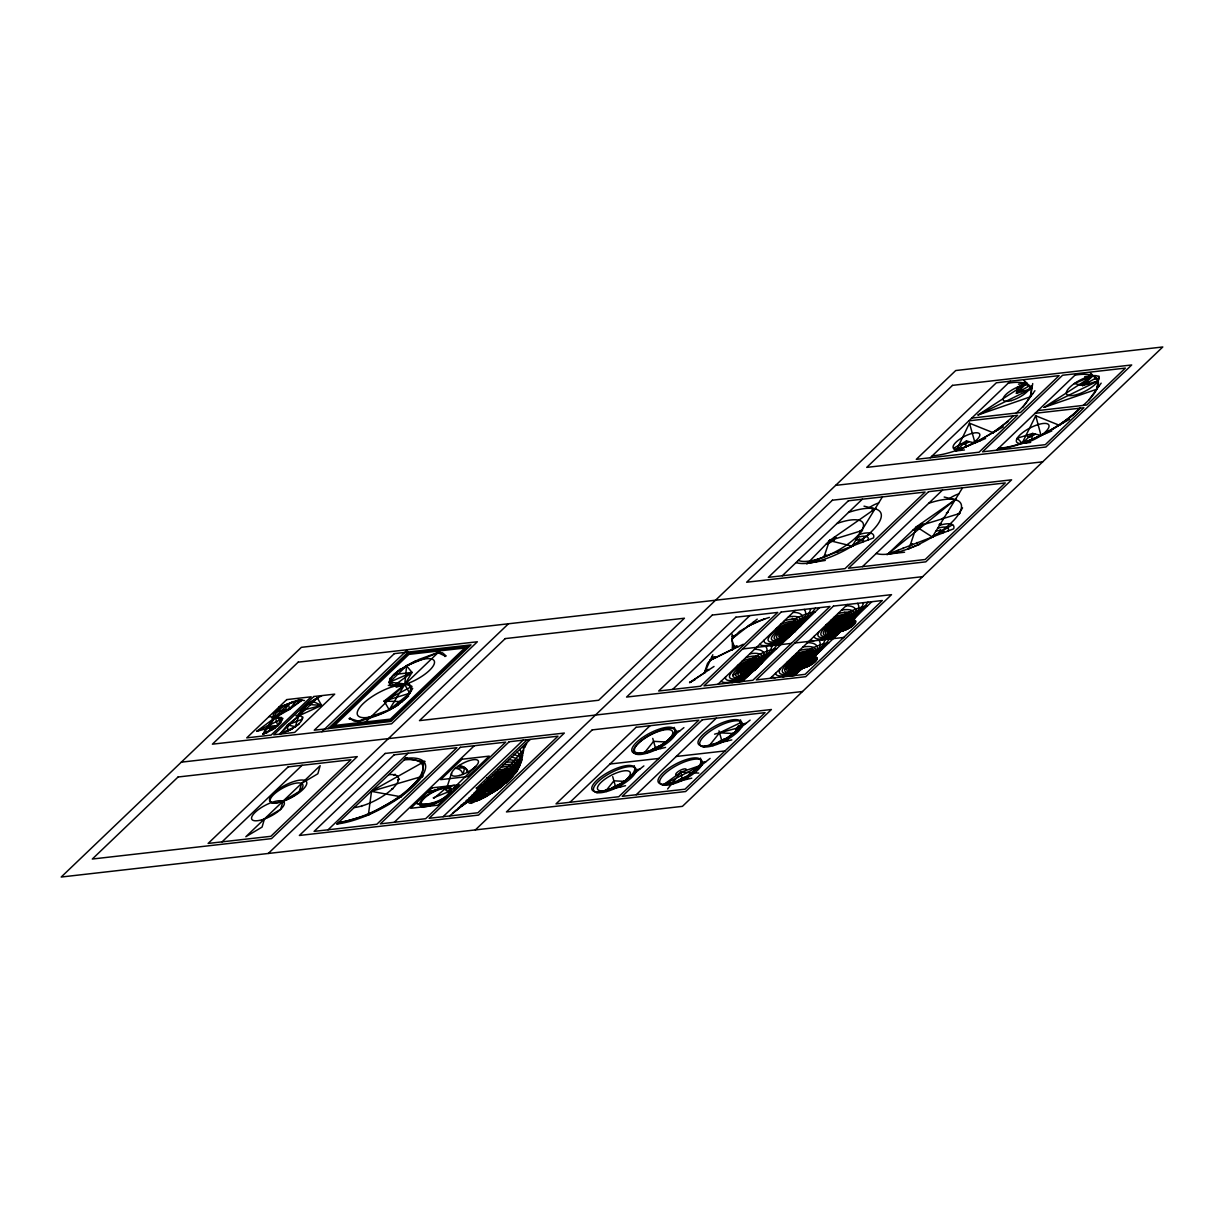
<?xml version="1.0" encoding="UTF-8"?>
<svg xmlns="http://www.w3.org/2000/svg" width="1224" height="1224" viewBox="0 0 1224 1224"><rect width="100%" height="100%" fill="white"/><g stroke="black" fill="none" stroke-linecap="round" stroke-linejoin="round"><path stroke-width="1.5" d="M753.999 669.115L756.095 668.319M792.601 632.196L794.728 631.079M389.844 678.326L389.446 682.227L408.403 684.323L411.922 686.404C405.266 706.906 379.593 715.413 360.346 720.921A28.336 9.455 -27.7 0 1 354.164 721.074L349.743 718.473L358.295 721.166L389.201 709.828L398.06 705.131M389.201 709.828L409.719 693.258L404.731 684.537L393.776 685.042L389.569 682.564C390.089 674.026 400.416 670.14 406.613 665.825L411.983 672.435L404.731 684.537L384.198 701.107L389.201 709.828L404.731 684.537L406.613 665.825L415.364 660.975M524.821 745.064L524.408 747.788L526.672 743.565M368.378 814.878L371.545 791.132L423.902 761.787L421.943 776.46L400.738 796.748L368.378 814.878L336.784 823.829M530.16 739.556L479.548 787.675L479.303 791.867L481.231 794.575L485.729 794.896L492.262 792.724L497.923 788.944L499.744 785.839L489.095 788.853L479.548 787.675L471.424 796.487L468.547 801.337L476.641 798.017L478.553 798.446L477.788 800.129L471.378 803.311L469.144 803.082L468.302 801.445L455.512 810.824L458.25 808.697M965.43 446.959L966.455 440.961L974.794 443.012L980.179 440.349M966.501 446.5L965.506 446.469M1018.552 386.707L1017.389 387.656M1018.46 384.168L1026.829 383.219L978.053 414.967L1030.47 396.79L1032.719 383.571M1031.664 439.416L1032.689 433.434L1041.027 435.484L1046.413 432.822M1032.75 438.972L1031.74 438.942M1044.072 407.378L1096.704 389.263L1098.953 376.043M748.614 674.087L761.649 663.041L763.317 654.687M787.078 637.413L800.251 626.122L801.919 617.768M813.792 657.334L813.929 657.288A13.403 4.468 -27.7 0 1 797.206 670.002A13.403 4.468 -27.7 0 1 794.927 662.475A13.403 4.468 -27.7 0 1 814.021 657.288L815.429 648.98M852.424 620.4L852.531 620.369A13.403 4.468 -27.7 0 1 835.808 633.099A13.403 4.468 -27.7 0 1 833.529 625.556A13.403 4.468 -27.7 0 1 852.623 620.384L854.031 612.077M521.807 759.829L522.541 755.636L518.67 762.062L511.617 768.871L488.82 783.054M448.81 791.683L449.575 791.76M463.146 774.241L464.63 767.708L465.656 768.351A48.623 16.233 -27.7 0 1 467.828 771.35L467.966 771.977M484 784.752C475.998 786.007 476.886 799.456 485.683 795.646C493.104 792.907 500.417 788.378 505.527 782.365C507.256 777.776 516.559 775.205 518.242 768.58C522.51 761.864 511.54 761.833 506.246 762.139M367.475 815.245L367.98 814.725M369.265 814.541L367.598 815.414M404.96 758.681L406.674 757.778M399.835 797.099L401.533 796.212M422.999 762.139L424.713 761.252M424.789 761.45L423.122 762.322M421.041 776.827L422.173 776.001M422.831 776.123L422.02 776.796M806.754 563.606L808.452 562.719M808.529 562.918L806.876 563.79M823.079 557.333L824.777 556.43M824.869 556.599L823.232 557.517M830.362 540.335L828.617 540.932L830.316 540.075M852.99 545.873L851.323 546.669L853.067 545.491M860.701 531.094L862.4 530.206M862.476 530.405L860.824 531.277M875.894 508.587L874.15 509.184L875.849 508.312M886.926 554.487L888.639 553.6M888.731 553.768L887.079 554.671M908.193 548.842L909.906 547.954M909.983 548.153L908.315 549.025M931.418 537.382L933.331 536.403M933.208 536.663L931.571 537.566M954.322 500.096L956.021 499.193M956.097 499.392L953.726 500.249L954.659 499.591M958.071 514.065L959.769 513.177M959.846 513.376L958.178 514.248M296.177 721.594L297.202 720.829M311.034 701.658L307.499 704.412L298.824 715.841L295.305 726.673L280.235 733.604L287.533 724.945L298.824 715.841A25.367 8.461 -27.7 0 1 317.414 698.062L321.836 695.706M302.925 717.096L302.236 719.253L287.533 724.945L287.808 730.973L292.322 728.892M446.148 789.878L451.595 773.063M823.981 556.966L829.505 540.595L875.038 508.847L864.006 506.155M826.108 556.14L826.46 555.099L824.333 555.926M837.904 551.993L838.195 551.121M903.067 548.643L903.373 547.771M944.178 497.036L955.21 499.729L916.424 526.779L909.095 548.474L919.76 544.374M912.201 544.757L912.553 543.716L910.426 544.527M916.776 543.364L917.067 542.507M746.9 674.042L761.649 663.041L765.306 654.09M785.808 637.123L800.251 626.122L804.076 616.927M800.787 668.365L813.945 657.089L817.586 648.139M839.419 631.446L852.547 620.17L856.188 611.22M733.467 635.853L731.86 640.259L734.262 646.272L733.314 648.797L710.257 660.256L707.579 663.286L704.397 672.848L690.122 682.303L714.036 666.453M484.903 785.318L479.548 787.675L477.544 793.504L490.426 788.103L494.267 787.981L495.016 789.786L492.094 792.907L486.8 795.814L481.873 797.038L478.523 796.365L481.598 797.268L477.284 800.986L470.75 801.827L470.399 799.593L476.381 796.38L482.424 794.529L484.505 795.707L479.762 799.762L473.382 801.139L471.959 798.782L474.805 793.489L508.22 778.433L516.1 772.115L518.242 766.897L505.099 776.995L476.962 790.367L483.006 785.731M712.827 654.764L704.397 672.848L707.258 669.65M288.359 703.632L285.268 710.042L256.673 731.34L277.664 725.694L280.786 722.925M955.944 451.136L969.485 423.183L993.199 432.73M1030.47 396.79L1031.817 394.021M1022.071 443.317L1035.886 415.395M1096.459 389.217L1098.05 386.478M262.992 734.186C269.372 721.808 280.832 709.553 292.658 701.658M794.728 631.37C791.836 629.855 791.255 634.69 794.667 631.446M482.531 786.298L479.548 787.675L476.366 794.835L485.974 790.367L497.449 788.088L507.21 781.922L509.169 779.183L508.939 777.24L516.788 770.906L520.078 764.587L517.584 761.037L508.909 759.599M746.013 673.827L761.649 663.041L767.402 653.371M784.615 636.908L800.251 626.122L806.172 616.207M799.241 668.044L813.945 657.089L819.697 647.419M837.874 631.11L852.547 620.17L858.299 610.516M412.718 688.393L409.719 693.258L384.198 701.107L401.824 701.612L408.663 696.089M859.554 531.354L862.308 529.564M825.313 560.424L807.641 563.239L829.505 540.595L852.134 546.134L882.213 497.173M941.73 519.007L944.484 517.201M904.567 552.223L887.828 554.12L916.424 526.779L932.321 537.015L962.385 488.039M962.554 507.868L958.958 513.697L916.424 526.779M361.371 806.494L362.029 805.499M482.332 786.451C473.504 789.709 473.841 801.766 484.582 797.038C487.03 793.443 506.353 785.976 492.262 786.527M964.099 444.45L964.772 443.455M1018.123 390.67L1018.796 389.676M1030.333 436.922L1031.006 435.928M826.934 544.144L827.623 543.15M827.271 544.053L827.959 543.043M617.661 785.487L618.349 784.492M657.686 747.206L658.374 746.212M723.919 739.678L724.608 738.684M263.466 733.926L277.664 725.694L282.928 718.381L269.02 716.56M294.219 702.27L294.678 702.561M271.697 718.014L275.415 717.386L289.767 709.277L295.887 700.908L299.987 699.807M913.823 530.329L914.558 529.319M1022.729 407.378L1034.938 390.701M1088.809 400.08L1101.172 383.158M267.52 732.442L263.16 733.941L275.415 717.386A16.555 5.523 -27.7 0 1 283.402 706.6A16.555 5.523 -27.7 0 1 301.915 700.235L304.516 700.572M279.653 733.773L280.709 733.222M280.801 733.467L279.806 733.987M298.243 715.994L299.283 715.443M306.918 704.565L307.958 704.014M299.406 715.673L298.427 716.224M308.065 704.274L307.04 704.794M294.724 726.842L295.764 726.291M295.81 726.597L294.908 727.056M316.832 698.216L317.873 697.68M317.965 697.925L316.97 698.445M349.161 718.641L350.217 718.09M350.309 718.335L349.314 718.855M357.714 721.318L358.77 720.783M358.862 721.028L357.898 721.548M393.96 674.577L395.015 674.042M388.865 682.395L389.921 681.844M395.061 674.347L394.174 674.807M390.028 682.074L389.018 682.61M406.031 665.978L407.072 665.443M407.118 665.734L406.215 666.208M392.797 686.282L393.837 685.731M393.929 685.991L392.904 686.511M404.149 684.706L405.19 684.155M405.312 684.384L404.303 684.92M388.62 709.997L389.66 709.446M389.706 709.752L388.758 710.226M410.208 687.169L411.249 686.633M411.371 686.848L410.331 687.398M437.488 652.82L438.529 652.27M401.243 701.78L402.283 701.23M438.651 652.499L437.657 653.05M402.344 701.536L401.426 701.995M409.137 693.427L410.193 692.876M410.285 693.121L409.29 693.656M444.756 656.309L445.796 655.773M445.918 655.988L444.924 656.538M689.54 682.472L690.596 681.921M690.703 682.151L689.724 682.686M709.675 660.424L710.731 659.874M710.823 660.134L709.798 660.654M703.815 673.016L704.856 672.466M704.947 672.71L703.984 673.231M731.677 638.744L732.717 638.194M732.809 638.454L731.784 638.974M748.155 625.908L749.21 625.357M749.302 625.617L748.384 626.122M731.921 649.638L732.977 649.102M733.069 649.347L732.105 649.868M763.638 619.252L764.694 618.701M764.786 618.946L763.868 619.466M303.001 708.099L301.043 710.654L321.621 705.407L317.414 698.062L307.499 704.412L321.621 705.407L298.824 715.841L295.887 715.749M303.98 709.92L303.552 709.614M745.049 673.46L761.649 663.041L769.59 652.545M783.391 636.511L800.251 626.122L808.192 615.626M798.308 667.876L813.945 657.089L821.717 646.853M836.91 630.957L852.547 620.17L860.487 609.674M482.042 786.818C478.278 788.455 470.934 796.243 474.943 800.006C481.017 801.582 486.571 794.911 488.667 792.846C512.106 785.808 504.41 775.741 484.918 785.823M601.106 791.959L601.933 790.918M606.324 790.291L613.897 780.82L624.317 781.371M607.288 790.061L607.793 789.434L606.829 789.664M609.766 789.893L610.592 788.853M644.757 752.393L653.585 741.331L665.749 741.989M645.721 752.163L646.211 751.536L645.247 751.766M649.791 751.613L650.938 750.496M667.6 788.975L681.034 772.145L701.735 765.015L700.511 758.13M673.521 782.534L674.026 781.907L673.062 782.136M709.66 745.171L719.544 732.809L741.01 722.481M710.624 744.942L711.113 744.33L710.149 744.559M744.177 673.185L761.649 663.041L771.319 652.361M782.809 636.251L800.251 626.122L809.921 615.458M797.038 667.508L813.945 657.089L823.614 646.425M835.931 630.589L852.547 620.17L862.216 609.506M755.04 668.641L755.851 668.227M793.642 631.737L794.452 631.309M277.312 711.618L280.005 708.681M282.53 710.517L281.291 711.175M808.529 563.101L809.156 562.459L808.268 562.596M809.416 562.963L810.671 561.663L808.896 561.954M416.252 803.418C427.681 807.075 450.157 800.527 450.906 788.164M454.165 787.675L475.662 766.453M284.167 732.748L280.235 733.604L317.414 698.062M321.866 731.738L407.638 649.699M328.2 728.601L408.265 652.04M400.263 668.962L394.541 674.424L411.983 672.435L393.363 686.129L388.283 685.348M222.049 841.867L302.114 765.291M406.613 665.825L438.07 652.667L445.368 656.171L445.077 654.993L442.461 652.805L437.121 652.805L418.868 659.461L406.613 665.825L389.446 682.227L411.983 672.435M364.216 723.277L441.42 649.454M268.27 853.465L508.465 623.781M328.032 829.811L408.097 753.234M338.038 823.415L337.09 823.829L405.863 758.314L423.382 761.711M394.266 822.268L474.331 745.707M443.073 816.714L523.138 740.153M476.763 787.981L527.07 739.877M475.34 829.918L955.73 370.535L1162.8 346.973L682.426 806.356L61.2 877.027L301.395 647.328L922.605 576.672M782.274 575.77L862.323 499.208M672.634 689.418L749.838 615.596M569.971 802.286L650.036 725.725M930.255 457.745L1010.32 381.184M858.422 540.121L859.569 539.034M964.42 449.958L956.066 450.906L966.455 440.961L953.527 448.305L956.357 450.906M717.952 684.262L795.156 610.439M742.356 681.493L819.56 607.67M862.446 566.651L942.511 490.09M636.205 794.759L716.269 718.182M996.489 450.218L1076.554 373.657M770.233 678.326L847.436 604.488M1022.468 443.119L1032.689 433.434L1017.236 438.192L1022.3 443.363L1030.669 442.415M794.636 675.541L871.84 601.718M755.927 668.503L753.005 669.467L756.294 667.845M449.897 815.735L457.96 808.942M939.129 530.956L940.644 529.839M452.865 813.195L455.389 810.885M433.801 798.369L445.827 788.225M287.854 703.892L301.915 700.235L289.767 709.277L275.293 711.741A13.449 4.483 -27.7 0 0 275.415 717.386A25.536 8.522 -27.7 0 1 277.664 725.694L266.939 726.276L270.963 730.376L275.308 727.913M457.455 809.294L459.214 807.84M457.883 808.942C464.6 802.225 475.922 797.696 480.68 793.932C485.806 791.683 488.284 794.284 481.935 792.142C479.288 790.153 487.366 787.965 490.166 788.026C512.244 785.257 526.932 762.889 492.889 774.899M955.21 499.729L887.828 554.12L953.664 528.814A24.082 8.033 -27.7 0 0 939.496 525.341M371.775 791.178L421.943 776.46M421.637 776.46L422.754 775.924M422.494 776.506L421.194 777.011M450.478 788.394L442.935 787.935L427.712 792.464M416.665 803.189C425.202 806.616 440.869 801.49 448.795 794.498L450.6 788.164L441.053 788.302L428.232 792.096M465.242 767.907L455.665 768.029M519.863 749.409L522.526 755.606L523.031 750.067L511.617 763.883L492.905 778.739M517.125 752.072L521.745 756.753L520.368 761.665A30.355 10.129 -27.7 0 1 510.209 771.487L485.5 785.043M514.34 754.519L519.175 756.723L521.256 759.278L521.026 762.644L518.364 766.836L513.912 764.403L503.263 764.694M511.877 757.044C539.386 764.357 491.666 785.777 482.883 786.695M501.228 767.203C539.723 761.389 496.087 786.145 483.449 786.711M498.092 770.049L511.617 768.045L515.105 768.932L516.176 771.028L513.009 776.001L505.206 781.509L486.601 788.363L479.548 787.675L474.713 793.611L471.469 795.539M480.665 787.843C498.229 793.596 537.933 760.716 495.414 772.604M484.582 782.564L501.289 776.903L508.893 777.194L496.485 783.299L481.858 787.109M481.598 787.384C492.691 783.314 503.86 788.761 510.791 777.699C507.44 769.942 493.257 778.908 487.382 780.269M490.227 777.454C497.908 773.293 523.704 769.07 506.17 782.748C500.922 786.451 494.771 789.143 488.315 789.602C485.53 790.092 476.366 787.644 481.659 786.956M474.04 793.03C476.978 791.087 506.858 774.991 499.928 787.598C495.077 791.561 488.345 795.325 481.95 793.504C479.915 788.929 472.479 796.472 468.761 798.109M466.069 800.664L477.498 793.534L477.528 795.263L458.204 808.085M460.561 805.53L479.349 793.81L486.203 791.347L489.937 791.699L483.526 791.76L479.793 788.118L485.194 791.209L493.15 790.321L503.385 785.196L507.501 779.611L505.267 778.127L500.096 778.571L482.225 785.12M463.774 803.036C466.711 802.164 475.065 791.775 475.922 798.645C481.904 800.19 488.315 795.829 492.339 791.714C492.675 786.711 481.935 792.754 479.686 787.766C480.007 793.55 480.42 788.684 479.777 787.721M1016.67 393.21L1029.369 385.82M974.488 443.012L1003.313 426.809M1035.412 415.64L1059.127 425.202L1064.008 422.02M1082.383 385.621L1095.602 378.277M793.443 622.496L800.251 626.122L799.869 618.992M754.841 659.415L761.649 663.041L761.267 655.896M784.89 636.924L784.462 637.153A10.037 3.351 -27.7 0 1 781.799 632.12A10.037 3.351 -27.7 0 1 796.457 627.728A10.037 3.351 -27.7 0 1 784.446 637.291L784.462 637.153M746.288 673.843L745.86 674.072A10.037 3.351 -27.7 0 1 743.197 669.038A10.037 3.351 -27.7 0 1 757.855 664.647A10.037 3.351 -27.7 0 1 745.844 674.21L745.86 674.072M845.815 616.498L852.853 620.17M797.069 662.505L814.251 657.089M796.503 663.638L813.945 657.089L813.256 649.959M840.796 631.11L840.857 631.079A10.511 3.504 -27.7 0 0 854.031 621.195A10.511 3.504 -27.7 0 0 839.021 625.311A10.511 3.504 -27.7 0 0 840.903 631.171L841.286 630.865M703.203 746.839L731.83 739.877M802.286 667.967L802.256 667.983A10.511 3.504 -27.7 0 0 815.429 658.114A10.511 3.504 -27.7 0 0 800.419 662.215A10.511 3.504 -27.7 0 0 802.301 668.09L802.684 667.769M665.06 741.943L666.59 741.331M683.91 727.637L655.972 749.715L652.744 738.378M623.643 781.34L625.158 780.713M643.885 765.918L615.947 787.996L612.704 776.659M732.472 733.497L733.987 732.87M750.144 720.11L722.206 742.172L718.978 730.835M691.269 772.696L692.799 772.069M710.119 758.39L682.181 780.453L681.034 772.145L698.797 773.094M757.243 619.13L732.258 638.591L739.556 631.385L754.045 622.894M461.295 806.019L462.244 805.3M851.583 546.103L852.944 545.613M992.802 432.944L1008.163 421.301M1059.127 425.202L1074.397 413.758M462.825 804.581L463.957 803.74M736.97 646.196L732.503 649.485L732.151 634.154M464.493 803.602L470.383 799.654L476.794 790.444M714.77 656.982L710.257 660.256L743.289 644.252M1020.219 390.425L1021.734 389.339M961.161 444.786L962.676 443.7M1086.453 382.898L1087.968 381.812M393.562 775.327L395.092 774.241M754.106 669.237L755.713 668.671M691.789 778.158L662.949 785.058L681.034 772.145M299.146 723.965L295.305 726.673L287.533 724.945M873.936 508.572L872.069 509.873L873.171 510.148M874.487 508.71L874.104 509.505M851.032 545.873L854 544.833M852.134 546.134L870.754 533.159M993.062 432.822L997.774 429.548M1097.607 378.889L1098.142 380.878L1044.149 407.317L1093.063 375.692L1084.709 376.64M301.915 700.235L275.415 717.386L277.664 725.694M316.282 698.476L312.181 701.107L321.621 705.407M312.824 701.398L313.267 700.709M931.923 536.862L933.132 536.495M932.321 537.015L952.563 524.698M834.661 628.723L852.684 620.293L851.858 613.04M504.869 776.154L485.041 785.533M490.258 781.601C500.035 775.802 509.857 769.621 517.492 761.068C522.801 754.871 525.632 748.201 522.403 747.344M835.258 630.238L852.547 620.17L849.686 614.111M796.61 666.988L813.945 657.089L811.084 651.015M270.167 729.565L271.269 729.32M1029.659 386.111L1028.328 386.401M953.817 448.611L954.567 447.724M1095.893 378.583L1094.562 378.874M1069.546 419.281L1041.027 435.484L1035.718 415.64M690.122 682.303L695.416 679.442M400.891 797.038L399.988 797.283M384.198 701.107L410.79 687.016L409.122 684.109M861.88 540.962L863.654 540.029M782.442 635.363L800.251 626.122L797.405 620.048M743.84 672.267L761.649 663.041L758.803 656.967M834.737 629.411L852.547 620.17L844.575 612.321M796.136 666.33L813.945 657.089L808.972 652.178M662.949 785.058L701.735 765.015M735.532 729.978L737.276 728.938M405.848 758.513L405.083 758.849M276.44 721.211L275.63 721.976M256.673 731.34L281.734 718.962L281.291 717.325M978.053 414.967L1032.062 388.498L1031.373 386.417M833.988 538.392L835.747 537.367M834.034 538.514L835.824 537.627M920.892 524.499L922.682 523.612M920.922 524.637L922.728 523.75M942.189 532.149L943.979 531.262M740.933 722.068L739.923 723.002M793.795 632.089L792.708 632.334M806.922 653.585L813.945 657.089L795.921 665.535M782.228 634.567L800.251 626.122L792.295 618.273M743.626 671.471L761.649 663.041L756.677 658.13M287.747 729.779L288.665 729.718M479.471 787.889L479.992 787.629M1020.954 391.175L1022.759 390.38M1087.187 383.647L1088.993 382.852M764.22 619.084L748.736 625.755A34.456 11.506 -27.7 0 1 764.22 619.099L769.391 617.416M487.091 784.263L499.407 780.04L505.481 780.591L493.884 785.364L481.032 787.537M397.647 779.948L399.452 779.168M956.066 450.906L985.58 438.467M1022.3 443.363L1051.814 430.94M1016.333 393.394L1031.893 388.406L1023.922 380.236M371.438 791.362L400.738 796.748M782.274 633.634L800.251 626.122L791.27 623.72M834.569 627.698L852.547 620.17L843.566 617.783M732.901 675.067L761.649 663.041L752.668 660.639M785.181 669.115L813.945 657.089L804.964 654.687M433.204 797.88L449.698 791.331M1082.858 385.376L1074.335 383.571L1093.063 375.692L1082.674 385.621L1098.142 380.878L1090.156 372.708M807.641 563.239L873.492 537.933A24.082 8.033 -27.7 0 0 859.309 534.46M782.595 632.609L800.251 626.122L789.449 625.051M834.89 626.657L852.547 620.17L841.745 619.099M743.993 669.528L761.649 663.041L750.847 661.954M974.977 442.767L969.485 423.183M278.858 707.151L288.175 703.877L289.767 709.277M396.193 687.215L404.731 684.537L398.856 684.369M783.161 631.477L800.251 626.122L787.797 626.382M835.334 625.617A12.194 4.07 -27.7 0 1 852.883 620.675A12.745 4.253 -27.7 0 1 836.864 632.655A12.745 4.253 -27.7 0 1 834.493 625.586A12.745 4.253 -27.7 0 1 852.73 620.553A12.194 4.07 -27.7 0 1 837.828 632.273A12.194 4.07 -27.7 0 1 835.334 625.617L852.547 620.17L840.077 620.43M744.559 668.396L761.649 663.041L749.195 663.286M829.505 540.595L861.604 530.726M856.02 538.698L857.718 538.178M946.427 512.917L948.248 512.198M939.405 524.362L941.103 523.826M939.282 524.545L940.981 524.025M481.766 787.017L481.063 787.369M960.243 449.698L961.911 449.223M1026.477 442.17L1028.16 441.68M816.76 560.745L818.565 560.072M714.571 734.171L741.928 726.827L740.535 719.85M896.871 551.718L898.508 551.29M783.972 630.284L800.251 626.122L786.313 627.713M836.267 624.332L852.547 620.17L838.608 621.761M745.37 667.187L761.649 663.041L747.711 664.617M797.666 661.251L813.945 657.089L803.143 656.003M636.74 754.305L665.581 747.405M596.715 792.586L625.556 785.701M492.017 786.542L481.445 787.659M785.028 629.014L800.251 626.122M837.323 623.062L852.547 620.17M746.426 665.933L761.649 663.041M798.721 659.981L813.945 657.089L801.475 657.349M397.264 685.838L404.731 684.537M971.718 418.103L1020.51 412.549L1059.112 375.63L996.367 382.775L916.302 459.337L979.062 452.207L1017.664 415.288L968.857 420.842M1037.952 410.576L1086.759 405.022L1125.361 368.103L1062.6 375.248L982.535 451.809L1045.296 444.664L1083.898 407.745L1035.091 413.299M835.625 485.377L1042.71 461.831M832.993 540.197L834.386 540.044M742.601 648.934L791.408 643.396M794.896 642.998L843.703 637.444M800.006 658.68L813.945 657.089M181.29 762.169L802.516 691.514M526.366 739.954L527.774 739.801M486.739 777.852L488.131 777.699M391.772 788.822L393.164 788.669M609.996 764.006L658.803 758.452M676.229 756.463L725.036 750.924M476.059 788.057L477.467 787.904M919.775 526.519L921.06 526.458M919.515 526.733L920.815 526.672M719.544 732.809L733.145 733.528M670.216 737.98L671.349 738.041M669.926 738.21L671.073 738.271M660.424 745.707L661.572 745.768M660.149 745.936L661.297 745.982M620.4 783.987L621.547 784.049M458.312 766.025L464.554 767.662L463.682 767.249M738.271 726.138L739.311 726.276M737.98 726.352L739.021 726.49M718.656 741.637L719.666 741.79M652.407 749.164L653.432 749.317M612.383 787.445L613.392 787.598M1089.62 375.064L1090.599 375.248M1023.386 382.607L1024.366 382.775M297.233 714.816L298.824 715.841A16.555 5.523 -27.7 0 1 299.038 723.644A16.555 5.523 -27.7 0 1 280.235 733.604M274.222 716.132L275.415 717.386A16.555 5.523 -27.7 0 1 280.449 722.726A16.555 5.523 -27.7 0 1 263.16 733.941M674.302 727.377L675.526 734.262M634.277 765.673L635.501 772.543M298.778 713.99L298.824 715.841M459.107 765.49A53.03 17.702 -27.7 0 1 467.14 772.405M455.42 768.244A47.996 16.019 -27.7 0 1 462.626 774.44M405.863 758.314A60.19 20.089 -27.7 0 1 413.375 786.374A60.19 20.089 -27.7 0 1 337.243 823.936M404.18 759.92A57.253 19.11 -27.7 0 1 411.341 786.604A57.253 19.11 -27.7 0 1 338.91 822.329M388.712 774.716A30.095 10.052 -27.7 0 1 397.433 782.656L396.744 783.788A30.095 10.052 -27.7 0 1 386.141 793.932L384.305 795.202A30.095 10.052 -27.7 0 1 354.394 807.534M752.99 622.45A6.013 2.004 -27.7 0 1 754.152 623.429M732.197 636.373A6.013 2.004 -27.7 0 1 736.496 635.271M732.457 647.267A6.013 2.004 -27.7 0 1 737.904 646.869M711.542 657.518A6.013 2.004 -27.7 0 1 715.658 657.655M705.667 670.094A6.013 2.004 -27.7 0 1 709.216 669.65M848.507 512.428A50.153 16.738 -27.7 0 1 871.106 531.935A50.153 16.738 -27.7 0 1 796.09 562.55M857.519 537.382A18.054 6.028 -27.7 0 1 868.153 539.983M869.514 507.501A12.041 4.024 -27.7 0 1 878.618 503.003M928.679 503.309A50.153 16.738 -27.7 0 1 951.278 522.816A50.153 16.738 -27.7 0 1 876.277 553.432M937.691 528.263A18.054 6.028 -27.7 0 1 948.325 530.864M949.702 498.382A12.041 4.024 -27.7 0 1 958.805 493.884M898.508 550.02A12.041 4.024 -27.7 0 1 896.197 553.172M935.901 531.17A12.041 4.024 -27.7 0 1 942.985 532.914M921.075 523.535A6.013 2.004 -27.7 0 1 919.943 526.886A6.013 2.004 -27.7 0 1 912.997 530.068M738.286 672.802A26.087 8.706 -27.7 0 1 752.515 658.252A26.087 8.706 -27.7 0 1 776.521 648.812M793.779 619.742A26.087 8.706 -27.7 0 1 815.123 611.908M846.075 613.79A26.087 8.706 -27.7 0 1 867.418 605.957M790.582 666.866A26.087 8.706 -27.7 0 1 804.795 652.3A26.087 8.706 -27.7 0 1 828.816 642.875M815.444 608.129A165.852 55.355 -27.7 0 1 779.764 644.711M810.778 608.665A82.62 27.586 -27.7 0 1 778.51 644.849M804.245 609.399A54.743 18.268 -27.7 0 1 777.163 645.002M793.121 612.383A40.698 13.586 -27.7 0 1 775.603 645.186M788.409 616.881A32.191 10.741 -27.7 0 1 800.022 624.745A32.191 10.741 -27.7 0 1 773.629 645.415M784.385 620.736A26.454 8.828 -27.7 0 1 798.905 626.244A26.454 8.828 -27.7 0 1 770.554 645.767M780.529 624.424A22.292 7.436 -27.7 0 1 799.058 623.949A22.292 7.436 -27.7 0 1 782.151 640.121A22.292 7.436 -27.7 0 1 759.737 644.298M776.092 628.662A19.11 6.38 -27.7 0 1 798.186 624.255A19.11 6.38 -27.7 0 1 781.754 639.968A19.11 6.38 -27.7 0 1 764.174 640.076M867.954 602.162A166.143 55.462 -27.7 0 1 832.259 638.744M863.578 602.652A83.232 27.785 -27.7 0 1 831.249 638.851M857.58 603.34A55.661 18.574 -27.7 0 1 830.147 638.989M846.105 605.773A41.922 14 -27.7 0 1 828.923 639.127M841.576 610.103A33.721 11.261 -27.7 0 1 853.816 617.998A33.721 11.261 -27.7 0 1 827.455 639.295M837.782 613.729A28.29 9.44 -27.7 0 1 853.097 619.13A28.29 9.44 -27.7 0 1 825.466 639.509M834.294 617.08A24.449 8.155 -27.7 0 1 852.332 620.568A24.449 8.155 -27.7 0 1 821.549 639.953M813.96 640.825A24.449 8.155 -27.7 0 1 810.563 639.769M830.683 620.522A21.588 7.206 -27.7 0 1 852.822 617.508A21.588 7.206 -27.7 0 1 835.135 634.43A21.588 7.206 -27.7 0 1 814.159 636.312M825.71 625.28A19.385 6.472 -27.7 0 1 852.134 617.477A19.385 6.472 -27.7 0 1 834.202 634.629A19.385 6.472 -27.7 0 1 819.147 631.553M787.109 662.199A19.385 6.472 -27.7 0 1 813.532 654.396A19.385 6.472 -27.7 0 1 795.6 671.548A19.385 6.472 -27.7 0 1 780.545 668.472M792.081 657.426A21.588 7.206 -27.7 0 1 814.22 654.427A21.588 7.206 -27.7 0 1 796.533 671.333A21.588 7.206 -27.7 0 1 775.557 673.231M795.692 653.983A24.449 8.155 -27.7 0 1 813.731 657.487A24.449 8.155 -27.7 0 1 782.947 676.872M775.358 677.744A24.449 8.155 -27.7 0 1 771.962 676.673M799.18 650.648A28.29 9.44 -27.7 0 1 814.495 656.049A28.29 9.44 -27.7 0 1 786.864 676.428M802.975 647.022A33.721 11.261 -27.7 0 1 815.215 654.917A33.721 11.261 -27.7 0 1 788.853 676.199M807.503 642.677A41.922 14 -27.7 0 1 790.321 676.031M818.978 640.259A55.661 18.574 -27.7 0 1 791.546 675.893M824.976 639.571A83.232 27.785 -27.7 0 1 792.647 675.77M829.352 639.066A166.143 55.462 -27.7 0 1 793.657 675.663M737.491 665.581A19.11 6.38 -27.7 0 1 759.584 661.159A19.11 6.38 -27.7 0 1 743.152 676.872A19.11 6.38 -27.7 0 1 725.572 676.979M741.928 661.342A22.292 7.436 -27.7 0 1 760.456 660.868A22.292 7.436 -27.7 0 1 743.549 677.04A22.292 7.436 -27.7 0 1 721.135 681.217M745.783 657.655A26.454 8.828 -27.7 0 1 760.303 663.163A26.454 8.828 -27.7 0 1 731.952 682.671M749.807 653.8A32.191 10.741 -27.7 0 1 761.42 661.664A32.191 10.741 -27.7 0 1 735.027 682.319M754.519 649.301A40.698 13.586 -27.7 0 1 737.001 682.105M765.643 646.318A54.743 18.268 -27.7 0 1 738.562 681.921M772.176 645.583A82.62 27.586 -27.7 0 1 739.908 681.768M776.842 645.048A165.852 55.355 -27.7 0 1 741.163 681.63M635.134 770.477A6.013 2.004 -27.7 0 1 639.693 769.238M611.128 789.143A6.013 2.004 -27.7 0 1 618.426 784.89A6.013 2.004 -27.7 0 1 620.752 786.848M651.168 750.863A6.013 2.004 -27.7 0 1 658.451 746.594A6.013 2.004 -27.7 0 1 660.776 748.568M675.158 732.197A6.013 2.004 -27.7 0 1 679.718 730.957M676.459 775.419A6.013 2.004 -27.7 0 1 680.207 770.324A6.013 2.004 -27.7 0 1 686.266 770.34M701.367 762.95A6.013 2.004 -27.7 0 1 705.927 761.695M677.377 781.601A6.013 2.004 -27.7 0 1 684.66 777.347A6.013 2.004 -27.7 0 1 686.985 779.306M717.402 743.32A6.013 2.004 -27.7 0 1 724.684 739.067A6.013 2.004 -27.7 0 1 727.01 741.025M737.582 730.039A6.013 2.004 -27.7 0 1 738.347 726.551A6.013 2.004 -27.7 0 1 745.952 723.415M855.729 540.304A12.041 4.024 -27.7 0 1 862.813 542.033M818.321 559.139A12.041 4.024 -27.7 0 1 816.485 561.831M836.879 523.535A37.837 12.638 -27.7 0 1 855.806 537.611A37.837 12.638 -27.7 0 1 798.385 560.362M834.156 537.351A6.013 2.004 -27.7 0 1 833.177 540.58A6.013 2.004 -27.7 0 1 826.384 543.838M1080.256 408.158A60.19 20.089 -27.7 0 1 998.034 448.734M1046.245 432.516A6.013 2.004 -27.7 0 1 1046.428 433.204M1027.686 441.099A6.013 2.004 -27.7 0 1 1026.477 442.889M1035.443 434.107A6.013 2.004 -27.7 0 1 1029.246 436.723A6.013 2.004 -27.7 0 1 1027.579 435.01M1063.518 421.897A6.013 2.004 -27.7 0 1 1064.329 422.234M1079.92 384.948A6.013 2.004 -27.7 0 1 1086.116 382.347A6.013 2.004 -27.7 0 1 1087.784 384.045M1074.993 375.141A60.19 20.089 -27.7 0 1 1083.118 405.435M961.452 448.627A6.013 2.004 -27.7 0 1 960.243 450.432M997.285 429.44A6.013 2.004 -27.7 0 1 998.096 429.762M980.011 440.059A6.013 2.004 -27.7 0 1 980.194 440.747M1013.38 415.778A59.272 19.783 -27.7 0 1 932.321 455.772M969.209 441.65A6.013 2.004 -27.7 0 1 961.238 443.929M1097.117 386.845A6.013 2.004 -27.7 0 1 1098.938 386.218M1096.673 379.379A6.013 2.004 -27.7 0 1 1098.54 378.461M1088.886 376.166A6.013 2.004 -27.7 0 1 1091.609 374.192M1022.652 383.693A6.013 2.004 -27.7 0 1 1025.375 381.735M1030.44 386.906A6.013 2.004 -27.7 0 1 1032.306 385.988M1030.883 394.373A6.013 2.004 -27.7 0 1 1032.704 393.746M1016.853 390.747A6.013 2.004 -27.7 0 1 1021.55 391.588M1008.239 383.173A59.272 19.783 -27.7 0 1 1016.241 413.039M1079.629 408.235A59.272 19.783 -27.7 0 1 998.554 448.229M521.975 759.844A27.953 9.333 -27.7 0 1 504.931 776.215M275.293 711.741A13.449 4.483 -27.7 0 1 288.175 703.877M1017.465 387.167L1016.44 393.149L1026.829 383.219L1017.465 387.167M264.415 818.978L262.089 827.072L245.825 836.742L320.168 765.658L317.858 773.752L301.594 783.421L299.268 791.515L283.004 801.2L280.678 809.294L264.415 818.978M178.077 776.995L92.305 859.034L271.483 838.639L357.27 756.616L178.077 776.995M298.182 662.153L212.395 744.177L391.573 723.797L477.36 641.774L298.182 662.153M286.768 699.592L246.728 737.873L271.131 735.088L311.171 696.808L286.768 699.592M313.803 696.517L273.778 734.798L294.693 732.411L334.718 694.13L313.803 696.517M394.327 653.631L314.262 730.192L390.961 721.456L471.011 644.895L394.327 653.631M288.175 766.882L208.111 843.443L270.856 836.313L350.921 759.752L288.175 766.882M408.587 653.203L331.383 727.041L390.64 720.293L467.843 646.471L408.587 653.203M408.892 654.381L334.55 725.465L390.334 719.131L464.676 648.032L408.892 654.381M385.162 753.448L299.375 835.472L478.553 815.092L564.341 733.054L385.162 753.448M505.252 638.591L419.465 720.63L598.658 700.25L684.43 618.212L505.252 638.591M394.143 754.826L314.094 831.387L376.839 824.257L456.904 747.696L394.143 754.826M460.392 747.298L380.327 823.859L425.646 818.703L505.711 742.142L460.392 747.298M432.103 787.858L410.728 808.284L437.917 805.193L459.291 784.768L432.103 787.858M462.045 759.217L440.686 779.642L467.874 776.552L489.233 756.126L462.045 759.217M509.184 741.744L429.134 818.305L477.926 812.751L557.991 736.19L509.184 741.744M592.232 729.887L506.445 811.925L685.639 791.53L771.411 709.507L592.232 729.887M712.322 615.045L626.55 697.068L805.729 676.688L891.516 594.665L712.322 615.045M832.427 500.203L746.64 582.226L925.818 561.847L1011.605 479.823L832.427 500.203M952.517 385.361L866.73 467.384L1045.923 447.005L1131.695 364.966L952.517 385.361M848.385 500.784L768.32 577.361L845.019 568.625L925.084 492.063L848.385 500.784M735.884 617.187L658.68 691.009L700.526 686.251L777.73 612.428L735.884 617.187M636.082 727.301L556.017 803.877L618.778 796.732L698.827 720.171L636.082 727.301M781.203 612.031L703.999 685.853L752.806 680.299L830.01 606.477L781.203 612.031M928.572 491.666L848.507 568.227L925.191 559.506L1005.256 482.944L928.572 491.666M702.316 719.773L622.251 796.334L685.012 789.205L765.077 712.643L702.316 719.773M833.498 606.079L756.294 679.901L805.101 674.347L882.305 600.525L833.498 606.079M374.207 716.025A30.095 10.052 -27.7 0 0 410.973 687.368A30.095 10.052 -27.7 0 0 367.43 699.944A30.095 10.052 -27.7 0 0 374.207 716.025M403.507 684.904A25.077 8.369 -27.7 0 0 434.306 661.052A25.077 8.369 -27.7 0 0 398.121 671.364A25.077 8.369 -27.7 0 0 403.507 684.904M281.688 801.613A20.762 6.931 -27.7 0 0 306.551 781.815A20.762 6.931 -27.7 0 0 276.226 790.918A20.762 6.931 -27.7 0 0 281.688 801.613M261.814 819.82A18.268 6.089 -27.7 0 0 284.243 802.454A18.268 6.089 -27.7 0 0 257.912 809.951A18.268 6.089 -27.7 0 0 261.814 819.82M280.893 801.904A18.268 6.089 -27.7 0 0 302.756 784.492A18.268 6.089 -27.7 0 0 276.089 792.494A18.268 6.089 -27.7 0 0 280.893 801.904M459.382 775.496A15.055 5.018 -27.7 0 0 478.416 761.252A15.055 5.018 -27.7 0 0 457.072 766.913A15.055 5.018 -27.7 0 0 459.382 775.496M449.04 790.612A5.018 1.668 -27.7 0 0 455.037 785.839A5.018 1.668 -27.7 0 0 447.724 788.026A5.018 1.668 -27.7 0 0 449.04 790.612M430.221 804.887A16.004 5.34 -27.7 0 0 449.667 789.664A16.004 5.34 -27.7 0 0 426.457 796.411A16.004 5.34 -27.7 0 0 430.221 804.887M429.517 805.759A17.672 5.906 -27.7 0 0 451.182 788.944A17.672 5.906 -27.7 0 0 425.646 796.258A17.672 5.906 -27.7 0 0 429.517 805.759M777.837 641.024A16.601 5.539 -27.7 0 0 797.711 625.204A16.601 5.539 -27.7 0 0 773.461 632.471A16.601 5.539 -27.7 0 0 777.837 641.024M779.902 639.846A14.535 4.85 -27.7 0 0 797.314 626A14.535 4.85 -27.7 0 0 776.077 632.364A14.535 4.85 -27.7 0 0 779.902 639.846M781.646 638.867A12.806 4.269 -27.7 0 0 796.977 626.657A12.806 4.269 -27.7 0 0 778.28 632.273A12.806 4.269 -27.7 0 0 781.646 638.867M783.146 638.025A11.322 3.779 -27.7 0 0 796.702 627.239A11.322 3.779 -27.7 0 0 780.162 632.196A11.322 3.779 -27.7 0 0 783.146 638.025M785.594 636.648A8.889 2.968 -27.7 0 0 796.227 628.172A8.889 2.968 -27.7 0 0 783.253 632.058A8.889 2.968 -27.7 0 0 785.594 636.648M786.619 636.052A7.864 2.616 -27.7 0 0 796.044 628.57A7.864 2.616 -27.7 0 0 784.553 632.012A7.864 2.616 -27.7 0 0 786.619 636.052M787.567 635.531A6.931 2.31 -27.7 0 0 795.86 628.922A6.931 2.31 -27.7 0 0 785.747 631.966A6.931 2.31 -27.7 0 0 787.567 635.531M788.44 635.042A6.059 2.02 -27.7 0 0 795.692 629.258A6.059 2.02 -27.7 0 0 786.833 631.921A6.059 2.02 -27.7 0 0 788.44 635.042M789.235 634.583A5.263 1.759 -27.7 0 0 795.539 629.564A5.263 1.759 -27.7 0 0 787.858 631.875A5.263 1.759 -27.7 0 0 789.235 634.583M789.985 634.154A4.514 1.515 -27.7 0 0 795.401 629.855A4.514 1.515 -27.7 0 0 788.807 631.829A4.514 1.515 -27.7 0 0 789.985 634.154M790.704 633.757A3.81 1.27 -27.7 0 0 795.263 630.131A3.81 1.27 -27.7 0 0 789.709 631.798A3.81 1.27 -27.7 0 0 790.704 633.757M791.393 633.374A3.121 1.04 -27.7 0 0 795.126 630.391A3.121 1.04 -27.7 0 0 790.566 631.752A3.121 1.04 -27.7 0 0 791.393 633.374M792.05 632.992A2.479 0.826 -27.7 0 0 795.003 630.635A2.479 0.826 -27.7 0 0 791.393 631.722A2.479 0.826 -27.7 0 0 792.05 632.992M843.703 630.544A10.037 3.351 -27.7 0 0 855.714 620.996A10.037 3.351 -27.7 0 0 841.056 625.388A10.037 3.351 -27.7 0 0 843.703 630.544M843.183 630.635A10.052 3.351 -27.7 0 0 855.331 621.058A10.052 3.351 -27.7 0 0 840.704 625.372A10.052 3.351 -27.7 0 0 843.183 630.635M830.744 635.577A17.656 5.891 -27.7 0 0 852.455 618.778A17.656 5.891 -27.7 0 0 826.98 626.015A17.656 5.891 -27.7 0 0 830.744 635.577M832.565 634.705A16.264 5.431 -27.7 0 0 852.394 619.222A16.264 5.431 -27.7 0 0 828.832 626.045A16.264 5.431 -27.7 0 0 832.565 634.705M834.11 633.986A15.132 5.049 -27.7 0 0 852.378 619.573A15.132 5.049 -27.7 0 0 830.377 626.061A15.132 5.049 -27.7 0 0 834.11 633.986M835.441 633.374A14.183 4.743 -27.7 0 0 852.424 619.849A14.183 4.743 -27.7 0 0 831.708 626.076A14.183 4.743 -27.7 0 0 835.441 633.374M838.685 631.936A11.72 3.917 -27.7 0 0 853.036 620.782A11.72 3.917 -27.7 0 0 836.099 625.648A11.72 3.917 -27.7 0 0 838.685 631.936M839.48 631.645A11.322 3.779 -27.7 0 0 853.235 620.859A11.322 3.779 -27.7 0 0 836.788 625.663A11.322 3.779 -27.7 0 0 839.48 631.645M840.215 631.4A11.001 3.672 -27.7 0 0 853.449 620.92A11.001 3.672 -27.7 0 0 837.415 625.678A11.001 3.672 -27.7 0 0 840.215 631.4A10.725 3.58 -27.7 0 0 853.771 621.18A10.725 3.58 -27.7 0 0 838.516 625.28A10.725 3.58 -27.7 0 0 840.245 631.355M841.515 631.003A10.328 3.442 -27.7 0 0 854.321 621.18A10.328 3.442 -27.7 0 0 839.496 625.326A10.328 3.442 -27.7 0 0 841.515 631.003M842.097 630.865A10.205 3.412 -27.7 0 0 854.627 621.165A10.205 3.412 -27.7 0 0 839.924 625.342A10.205 3.412 -27.7 0 0 842.097 630.865M842.648 630.743A10.098 3.366 -27.7 0 0 854.964 621.119A10.098 3.366 -27.7 0 0 840.322 625.357A10.098 3.366 -27.7 0 0 842.648 630.743M804.046 667.646A10.098 3.366 -27.7 0 0 816.362 658.038A10.098 3.366 -27.7 0 0 801.72 662.276A10.098 3.366 -27.7 0 0 804.046 667.646M803.495 667.769A10.205 3.412 -27.7 0 0 816.026 658.068A10.205 3.412 -27.7 0 0 801.322 662.261A10.205 3.412 -27.7 0 0 803.495 667.769M802.913 667.922A10.328 3.442 -27.7 0 0 815.719 658.099A10.328 3.442 -27.7 0 0 800.894 662.245A10.328 3.442 -27.7 0 0 802.913 667.922M801.644 668.273A10.725 3.58 -27.7 0 0 815.169 658.099A10.725 3.58 -27.7 0 0 799.915 662.199A10.725 3.58 -27.7 0 0 801.644 668.273M801.613 668.304A11.001 3.672 -27.7 0 0 814.847 657.823A11.001 3.672 -27.7 0 0 798.813 662.597A11.001 3.672 -27.7 0 0 801.613 668.304M800.879 668.564A11.322 3.779 -27.7 0 0 814.633 657.778A11.322 3.779 -27.7 0 0 798.186 662.582A11.322 3.779 -27.7 0 0 800.879 668.564M800.083 668.855A11.72 3.917 -27.7 0 0 814.434 657.701A11.72 3.917 -27.7 0 0 797.497 662.567A11.72 3.917 -27.7 0 0 800.083 668.855M799.226 669.176A12.194 4.07 -27.7 0 0 814.281 657.594A12.194 4.07 -27.7 0 0 796.732 662.536A12.194 4.07 -27.7 0 0 799.226 669.176M798.262 669.559A12.745 4.253 -27.7 0 0 814.128 657.456A12.745 4.253 -27.7 0 0 795.891 662.505A12.745 4.253 -27.7 0 0 798.262 669.559M796.839 670.293A14.183 4.743 -27.7 0 0 813.822 656.768A14.183 4.743 -27.7 0 0 793.106 662.98A14.183 4.743 -27.7 0 0 796.839 670.293M795.508 670.89A15.132 5.049 -27.7 0 0 813.776 656.492A15.132 5.049 -27.7 0 0 791.775 662.98A15.132 5.049 -27.7 0 0 795.508 670.89M793.963 671.609A16.264 5.431 -27.7 0 0 813.792 656.125A16.264 5.431 -27.7 0 0 790.23 662.949A16.264 5.431 -27.7 0 0 793.963 671.609M792.142 672.481A17.656 5.891 -27.7 0 0 813.853 655.697A17.656 5.891 -27.7 0 0 788.378 662.934A17.656 5.891 -27.7 0 0 792.142 672.481M804.581 667.554A10.052 3.351 -27.7 0 0 816.729 657.976A10.052 3.351 -27.7 0 0 802.102 662.291A10.052 3.351 -27.7 0 0 804.581 667.554M805.101 667.462A10.037 3.351 -27.7 0 0 817.112 657.9A10.037 3.351 -27.7 0 0 802.454 662.306A10.037 3.351 -27.7 0 0 805.101 667.462M753.448 669.911A2.479 0.826 -27.7 0 0 756.401 667.554A2.479 0.826 -27.7 0 0 752.791 668.641A2.479 0.826 -27.7 0 0 753.448 669.911M752.791 670.278A3.121 1.04 -27.7 0 0 756.524 667.294A3.121 1.04 -27.7 0 0 751.964 668.671A3.121 1.04 -27.7 0 0 752.791 670.278M752.102 670.66A3.81 1.27 -27.7 0 0 756.662 667.034A3.81 1.27 -27.7 0 0 751.108 668.702A3.81 1.27 -27.7 0 0 752.102 670.66M751.383 671.073A4.514 1.515 -27.7 0 0 756.799 666.774A4.514 1.515 -27.7 0 0 750.205 668.748A4.514 1.515 -27.7 0 0 751.383 671.073M750.633 671.502A5.263 1.759 -27.7 0 0 756.937 666.483A5.263 1.759 -27.7 0 0 749.256 668.778A5.263 1.759 -27.7 0 0 750.633 671.502M749.838 671.945A6.059 2.02 -27.7 0 0 757.09 666.177A6.059 2.02 -27.7 0 0 748.231 668.824A6.059 2.02 -27.7 0 0 749.838 671.945M748.966 672.435A6.931 2.31 -27.7 0 0 757.258 665.841A6.931 2.31 -27.7 0 0 747.145 668.87A6.931 2.31 -27.7 0 0 748.966 672.435M748.017 672.971A7.864 2.616 -27.7 0 0 757.442 665.473A7.864 2.616 -27.7 0 0 745.952 668.931A7.864 2.616 -27.7 0 0 748.017 672.971M746.992 673.552A8.889 2.968 -27.7 0 0 757.625 665.091A8.889 2.968 -27.7 0 0 744.651 668.977A8.889 2.968 -27.7 0 0 746.992 673.552M744.544 674.944A11.322 3.779 -27.7 0 0 758.1 664.142A11.322 3.779 -27.7 0 0 741.56 669.115A11.322 3.779 -27.7 0 0 744.544 674.944M743.044 675.786A12.806 4.269 -27.7 0 0 758.375 663.576A12.806 4.269 -27.7 0 0 739.678 669.191A12.806 4.269 -27.7 0 0 743.044 675.786M741.3 676.765A14.535 4.85 -27.7 0 0 758.712 662.918A14.535 4.85 -27.7 0 0 737.475 669.283A14.535 4.85 -27.7 0 0 741.3 676.765M739.235 677.943A16.601 5.539 -27.7 0 0 759.11 662.123A16.601 5.539 -27.7 0 0 734.859 669.39A16.601 5.539 -27.7 0 0 739.235 677.943M605.727 790.367A23.945 7.987 -27.7 0 0 634.491 767.555A23.945 7.987 -27.7 0 0 599.592 777.959A23.945 7.987 -27.7 0 0 605.727 790.367M645.767 752.087A23.945 7.987 -27.7 0 0 674.531 729.274A23.945 7.987 -27.7 0 0 639.616 739.678A23.945 7.987 -27.7 0 0 645.767 752.087M606.691 791.53A23.792 7.941 -27.7 0 0 635.99 768.902A23.792 7.941 -27.7 0 0 601.703 778.617A23.792 7.941 -27.7 0 0 606.691 791.53M646.731 753.25A23.792 7.941 -27.7 0 0 676.031 730.621A23.792 7.941 -27.7 0 0 641.728 740.336A23.792 7.941 -27.7 0 0 646.731 753.25M608.114 789.801A18.345 6.12 -27.7 0 0 630.161 772.329A18.345 6.12 -27.7 0 0 603.417 780.3A18.345 6.12 -27.7 0 0 608.114 789.801M646.853 751.827A21.405 7.145 -27.7 0 0 672.557 731.447A21.405 7.145 -27.7 0 0 641.345 740.75A21.405 7.145 -27.7 0 0 646.853 751.827M672.925 784.003A23.792 7.941 -27.7 0 0 702.224 761.374A23.792 7.941 -27.7 0 0 667.937 771.089A23.792 7.941 -27.7 0 0 672.925 784.003M671.961 782.824A23.945 7.987 -27.7 0 0 700.725 760.012A23.945 7.987 -27.7 0 0 665.825 770.416A23.945 7.987 -27.7 0 0 671.961 782.824M712.965 745.722A23.792 7.941 -27.7 0 0 742.264 723.078A23.792 7.941 -27.7 0 0 707.977 732.809A23.792 7.941 -27.7 0 0 712.965 745.722M712.001 744.544A23.945 7.987 -27.7 0 0 740.765 721.732A23.945 7.987 -27.7 0 0 705.85 732.136A23.945 7.987 -27.7 0 0 712.001 744.544M1026.049 442.629A18.222 6.089 -27.7 0 0 1048.968 425.34A18.222 6.089 -27.7 0 0 1023.034 432.332A18.222 6.089 -27.7 0 0 1026.049 442.629M1076.89 394.572A18.222 6.089 -27.7 0 0 1098.846 377.222A18.222 6.089 -27.7 0 0 1072.316 385.07A18.222 6.089 -27.7 0 0 1076.89 394.572M961.299 448.412A14.933 4.988 -27.7 0 0 979.751 434.229A14.933 4.988 -27.7 0 0 958.285 440.257A14.933 4.988 -27.7 0 0 961.299 448.412M1011.406 400.569A14.933 4.988 -27.7 0 0 1029.736 386.371A14.933 4.988 -27.7 0 0 1008.194 392.522A14.933 4.988 -27.7 0 0 1011.406 400.569"/></g></svg>
